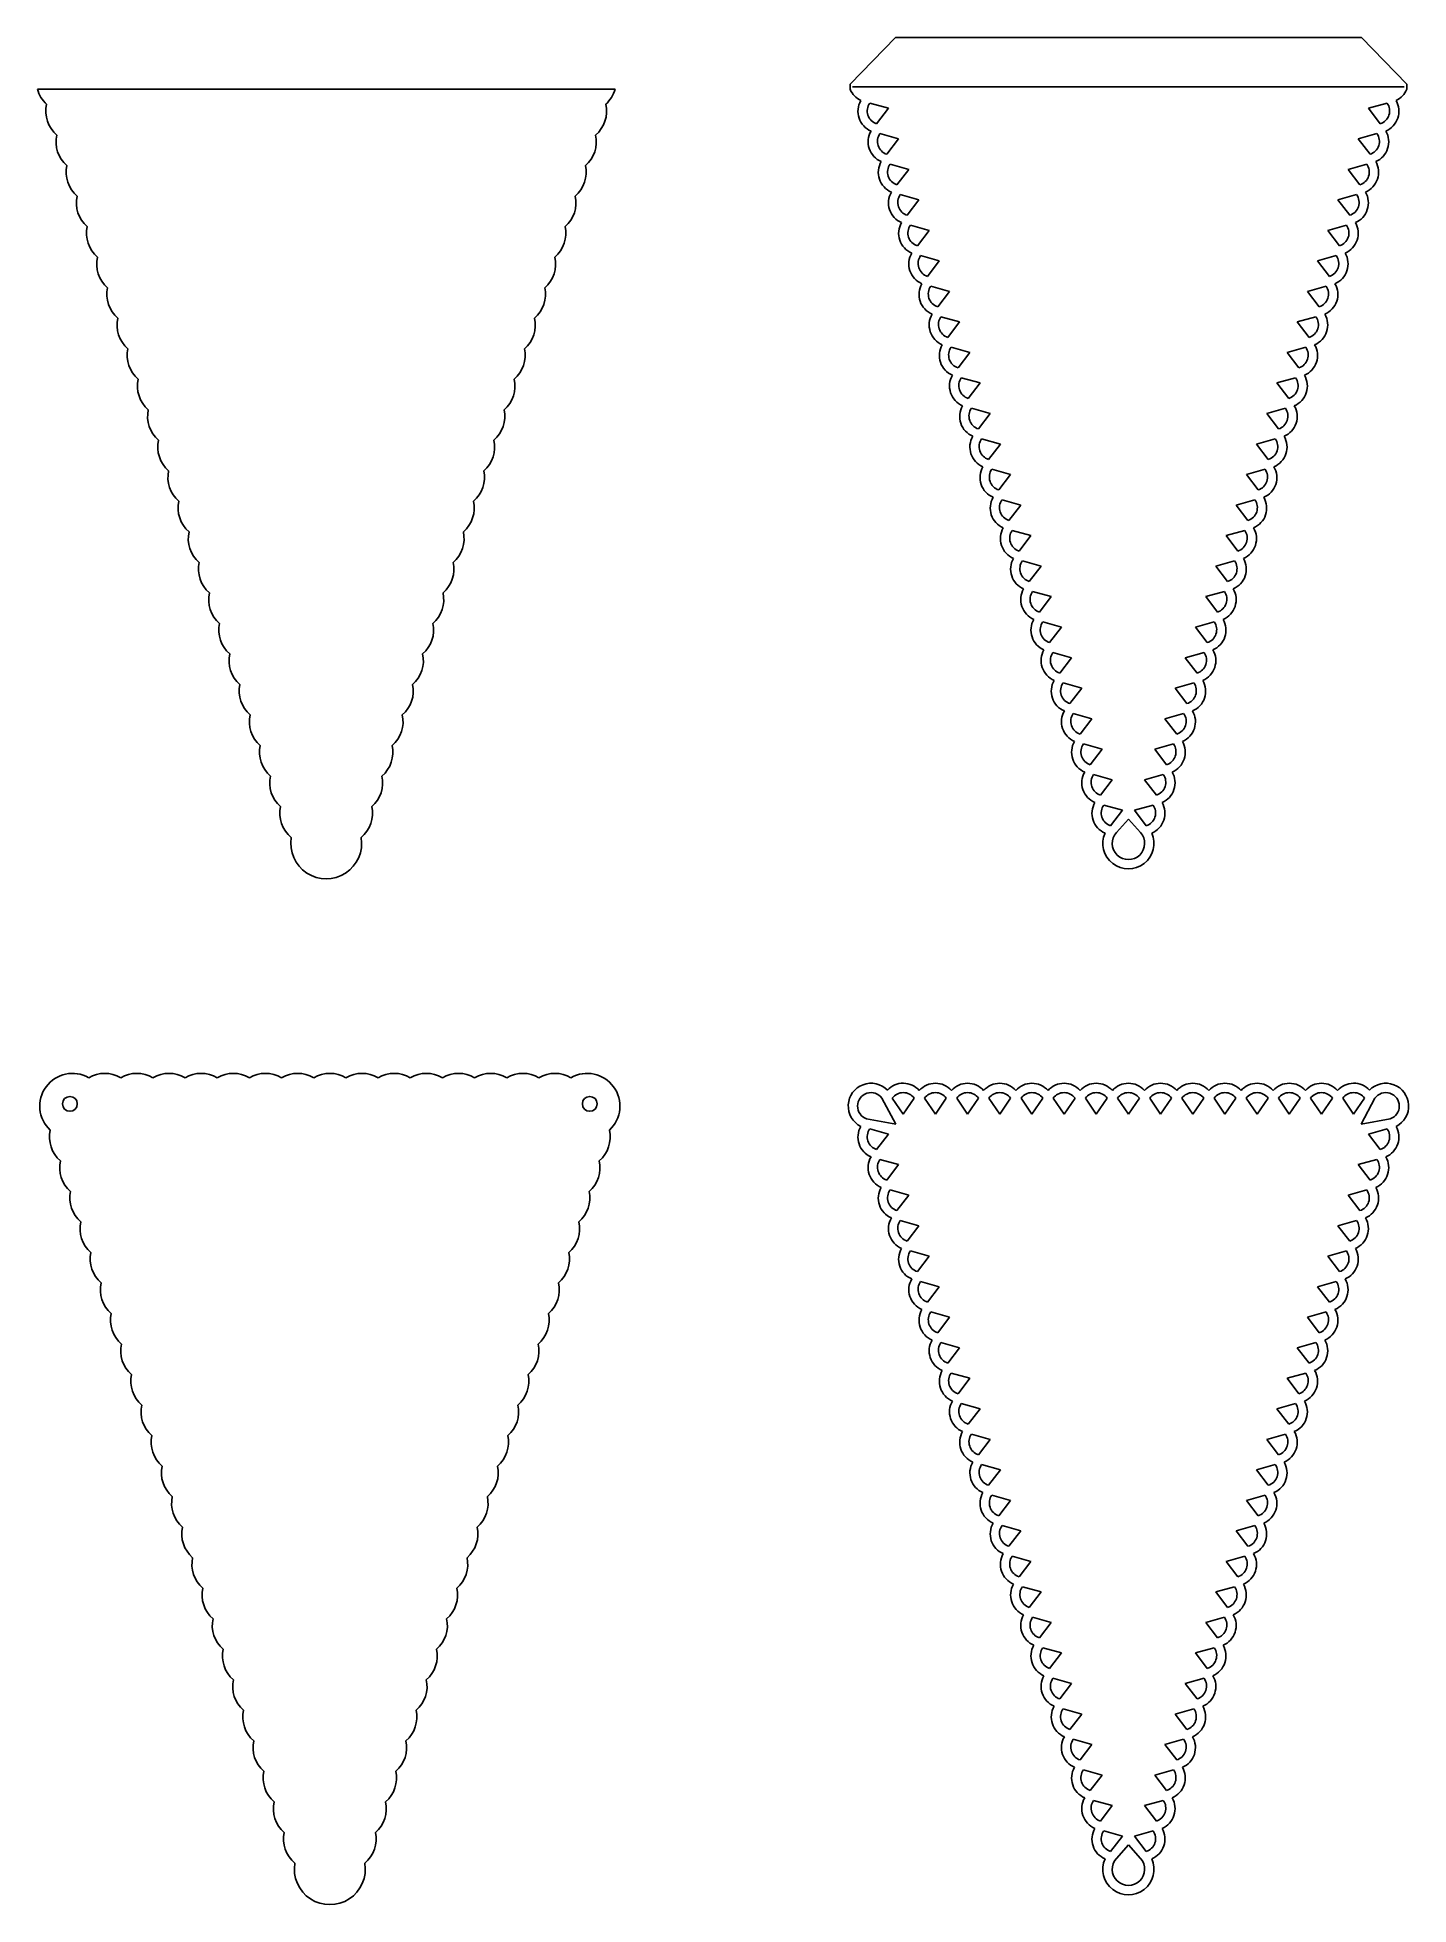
# Model space of a CAD drawing. Extents: x -226 to 52, y 632 to 1010.
import ezdxf

# ---------------------------------------------------------------- set-up
doc = ezdxf.new("R2010")
doc.units = 0
doc.layers.get('0').update_dxf_attribs({"linetype": 'CONTINUOUS'})

msp = doc.modelspace()

# ---------------------------------------------------------------- linework, layer by layer
for p, q in [((-51.724609, 1010.094184), (-60.904261, 1000.591538)), ((-51.724609, 1010.094184), (42.754364, 1010.094184)), ((42.754364, 1010.094184), (51.934015, 1000.591538)), ((-225.655937, 999.594184), (-108.558115, 999.594184)), ((-60.904261, 1000.591538), (-60.904261, 999.561791)), ((-60.406907, 1000.094184), (51.419439, 1000.094184)), ((51.934015, 1000.591538), (51.934015, 999.561791)), ((-56.924278, 996.77622), (-53.136924, 995.709435)), ((-55.526737, 992.583595), (-53.136924, 995.709435)), ((47.954031, 996.77622), (44.166677, 995.709436)), ((46.556489, 992.583596), (44.166677, 995.709436)), ((-54.861924, 990.589156), (-51.074569, 989.522372)), ((-53.464382, 986.396533), (-51.074569, 989.522372)), ((45.891676, 990.589157), (42.104322, 989.522373)), ((44.494135, 986.396534), (42.104322, 989.522373)), ((-52.799569, 984.402094), (-49.012215, 983.335309)), ((43.829322, 984.402094), (40.041968, 983.33531)), ((-51.402028, 980.209469), (-49.012215, 983.335309)), ((42.431781, 980.20947), (40.041968, 983.33531)), ((-50.737214, 978.215029), (-46.94986, 977.148245)), ((-49.339673, 974.022406), (-46.94986, 977.148245)), ((41.766967, 978.215029), (37.979613, 977.148245)), ((40.369426, 974.022407), (37.979613, 977.148245)), ((-48.674859, 972.027966), (-44.887505, 970.961182)), ((-47.277318, 967.835342), (-44.887505, 970.961182)), ((39.704612, 972.027966), (35.917258, 970.961182)), ((38.307071, 967.835342), (35.917258, 970.961182)), ((-46.612505, 965.840902), (-42.82515, 964.774118)), ((37.642258, 965.840902), (33.854903, 964.774118)), ((-45.214963, 961.648278), (-42.82515, 964.774118)), ((36.244716, 961.648278), (33.854903, 964.774118)), ((-44.55015, 959.653839), (-40.762796, 958.587055)), ((-43.152609, 955.461215), (-40.762796, 958.587055)), ((35.579903, 959.653839), (31.792549, 958.587055)), ((34.182362, 955.461215), (31.792549, 958.587055)), ((-42.487795, 953.466774), (-38.700441, 952.39999)), ((-41.090254, 949.274151), (-38.700441, 952.39999)), ((33.517548, 953.466775), (29.730194, 952.39999)), ((32.120007, 949.274151), (29.730194, 952.39999)), ((-40.425441, 947.279711), (-36.638086, 946.212927)), ((31.455194, 947.279712), (27.667839, 946.212928)), ((-39.027899, 943.087087), (-36.638086, 946.212927)), ((30.057652, 943.087087), (27.667839, 946.212928)), ((-38.363087, 941.092647), (-34.575732, 940.025864)), ((-36.965545, 936.900024), (-34.575732, 940.025864)), ((29.39284, 941.092648), (25.605485, 940.025865)), ((27.995299, 936.900024), (25.605485, 940.025865)), ((-36.300732, 934.905583), (-32.513377, 933.8388)), ((-34.90319, 930.712959), (-32.513377, 933.8388)), ((27.330485, 934.905584), (23.54313, 933.8388)), ((25.932944, 930.712959), (23.54313, 933.8388)), ((-34.238377, 928.71852), (-30.451022, 927.651737)), ((-32.840836, 924.525896), (-30.451022, 927.651737)), ((25.268131, 928.718521), (21.480775, 927.651737)), ((23.870589, 924.525896), (21.480775, 927.651737)), ((-32.176022, 922.531457), (-28.388667, 921.464673)), ((-30.778481, 918.338832), (-28.388667, 921.464673)), ((23.205776, 922.531457), (19.418421, 921.464673)), ((21.808234, 918.338833), (19.418421, 921.464673)), ((-30.113667, 916.344392), (-26.326312, 915.277609)), ((21.143421, 916.344392), (17.356066, 915.277609)), ((-28.716126, 912.151769), (-26.326312, 915.277609)), ((19.74588, 912.15177), (17.356066, 915.277609)), ((-28.051313, 910.157329), (-24.263958, 909.090545)), ((-26.653771, 905.964705), (-24.263958, 909.090545)), ((19.081066, 910.157329), (15.293711, 909.090545)), ((17.683525, 905.964705), (15.293711, 909.090545)), ((-25.988958, 903.970265), (-22.201603, 902.903482)), ((-24.591417, 899.777642), (-22.201603, 902.903482)), ((17.018712, 903.970265), (13.231357, 902.903482)), ((15.62117, 899.777642), (13.231357, 902.903482)), ((-23.926604, 897.783202), (-20.139248, 896.716418)), ((14.956357, 897.783202), (11.169002, 896.716418)), ((-22.529062, 893.590578), (-20.139248, 896.716418)), ((13.558816, 893.590578), (11.169002, 896.716418)), ((-21.864248, 891.596137), (-18.076893, 890.529353)), ((-20.466707, 887.403515), (-18.076893, 890.529353)), ((12.894002, 891.596137), (9.106647, 890.529354)), ((11.496461, 887.403515), (9.106647, 890.529354)), ((-19.801894, 885.409074), (-16.014539, 884.342291)), ((-18.404352, 881.21645), (-16.014539, 884.342291)), ((10.831648, 885.409075), (7.044292, 884.342291)), ((9.434106, 881.21645), (7.044292, 884.342291)), ((-17.739539, 879.222011), (-13.952184, 878.155228)), ((8.769293, 879.222011), (4.981938, 878.155228)), ((-16.341998, 875.029387), (-13.952184, 878.155228)), ((7.371752, 875.029387), (4.981938, 878.155228)), ((-15.677184, 873.034947), (-11.889829, 871.968163)), ((-14.279643, 868.842323), (-11.889829, 871.968163)), ((6.706938, 873.034947), (2.919583, 871.968163)), ((5.309397, 868.842324), (2.919583, 871.968163)), ((-13.614829, 866.847883), (-9.827474, 865.781099)), ((4.644583, 866.847883), (0.857228, 865.781099)), ((-12.217288, 862.65526), (-9.827474, 865.781099)), ((3.247042, 862.65526), (0.857228, 865.781099)), ((-11.552475, 860.66082), (-7.76512, 859.594036)), ((-10.154934, 856.468197), (-7.76512, 859.594036)), ((2.582229, 860.66082), (-1.205126, 859.594036)), ((1.184688, 856.468198), (-1.205126, 859.594036)), ((-9.49012, 854.473757), (-5.702765, 853.406973)), ((-8.092579, 850.281133), (-5.702765, 853.406973)), ((0.519874, 854.473757), (-3.267481, 853.406973)), ((-0.877667, 850.281133), (-3.267481, 853.406973)), ((-4.485123, 851.625596), (-6.933459, 848.897018)), ((-4.485123, 851.625596), (-2.036787, 848.897018)), ((-54.449321, 795.063071), (-51.637106, 789.785119)), ((-52.346994, 795.063071), (-50.137287, 791.807418)), ((-47.927582, 795.063071), (-50.137287, 791.807418)), ((-45.825257, 795.063071), (-43.61555, 791.807418)), ((-41.405843, 795.063071), (-43.61555, 791.807418)), ((-39.303519, 795.063071), (-37.093812, 791.807418)), ((-34.884105, 795.063071), (-37.093812, 791.807418)), ((-32.781782, 795.063071), (-30.572075, 791.807418)), ((-28.362368, 795.063071), (-30.572075, 791.807418)), ((-26.260043, 795.063071), (-24.050336, 791.807418)), ((-21.84063, 795.063071), (-24.050336, 791.807418)), ((-19.738306, 795.063071), (-17.528599, 791.807418)), ((-15.318892, 795.063071), (-17.528599, 791.807418)), ((-13.216568, 795.063072), (-11.006862, 791.807418)), ((-8.797155, 795.063072), (-11.006862, 791.807418)), ((-6.69483, 795.063072), (-4.485123, 791.807418)), ((-2.275416, 795.063072), (-4.485123, 791.807418)), ((-0.173093, 795.063072), (2.036614, 791.807418)), ((4.246321, 795.063072), (2.036614, 791.807418)), ((6.348645, 795.063072), (8.558352, 791.807418)), ((10.768059, 795.063072), (8.558352, 791.807418)), ((12.870384, 795.063072), (15.08009, 791.807418)), ((17.289796, 795.063072), (15.08009, 791.807418)), ((19.392121, 795.063072), (21.601828, 791.807418)), ((23.811535, 795.063072), (21.601828, 791.807418)), ((25.913859, 795.063072), (28.123565, 791.807418)), ((30.333272, 795.063072), (28.123565, 791.807418)), ((32.435596, 795.063072), (34.645303, 791.807418)), ((36.85501, 795.063072), (34.645303, 791.807418)), ((38.957335, 795.063072), (41.167042, 791.807418)), ((43.376747, 795.063072), (41.167042, 791.807418)), ((45.479073, 795.063072), (42.666859, 789.785119)), ((-51.637106, 789.785119), (-57.556121, 790.867166)), ((-56.924278, 788.829604), (-53.136924, 787.76282)), ((-55.526737, 784.63698), (-53.136924, 787.76282)), ((42.666859, 789.785119), (48.585874, 790.867166)), ((47.954031, 788.829605), (44.166677, 787.76282)), ((46.556489, 784.63698), (44.166677, 787.76282)), ((-54.861924, 782.642541), (-51.074569, 781.575757)), ((-53.464382, 778.449918), (-51.074569, 781.575757)), ((45.891676, 782.642541), (42.104322, 781.575757)), ((44.494135, 778.449918), (42.104322, 781.575757)), ((-52.799569, 776.455478), (-49.012215, 775.388694)), ((43.829322, 776.455479), (40.041968, 775.388694)), ((-51.402028, 772.262854), (-49.012215, 775.388694)), ((42.431781, 772.262854), (40.041968, 775.388694)), ((-50.737214, 770.268413), (-46.94986, 769.201629)), ((-49.339673, 766.075791), (-46.94986, 769.201629)), ((41.766967, 770.268414), (37.979613, 769.20163)), ((40.369426, 766.075791), (37.979613, 769.20163)), ((-48.674859, 764.08135), (-44.887505, 763.014566)), ((-47.277318, 759.888726), (-44.887505, 763.014566)), ((39.704612, 764.081351), (35.917258, 763.014567)), ((38.307071, 759.888727), (35.917258, 763.014567)), ((-46.612505, 757.894287), (-42.82515, 756.827502)), ((37.642258, 757.894287), (33.854903, 756.827503)), ((-45.214963, 753.701662), (-42.82515, 756.827502)), ((36.244716, 753.701663), (33.854903, 756.827503)), ((-44.55015, 751.707224), (-40.762796, 750.64044)), ((-43.152609, 747.514599), (-40.762796, 750.64044)), ((35.579903, 751.707224), (31.792549, 750.64044)), ((34.182362, 747.5146), (31.792549, 750.64044)), ((-42.487795, 745.520159), (-38.700441, 744.453375)), ((-41.090254, 741.327536), (-38.700441, 744.453375)), ((33.517548, 745.520159), (29.730194, 744.453375)), ((32.120007, 741.327536), (29.730194, 744.453375)), ((-40.425441, 739.333096), (-36.638086, 738.266312)), ((-39.027899, 735.140472), (-36.638086, 738.266312)), ((31.455194, 739.333096), (27.667839, 738.266312)), ((30.057652, 735.140472), (27.667839, 738.266312)), ((-38.363087, 733.146032), (-34.575732, 732.079249)), ((-36.965545, 728.953409), (-34.575732, 732.079249)), ((29.39284, 733.146032), (25.605485, 732.079249)), ((27.995299, 728.953409), (25.605485, 732.079249)), ((-36.300732, 726.958968), (-32.513377, 725.892184)), ((27.330485, 726.958968), (23.54313, 725.892184)), ((-34.90319, 722.766344), (-32.513377, 725.892184)), ((25.932944, 722.766344), (23.54313, 725.892184)), ((-34.238377, 720.771905), (-30.451022, 719.705121)), ((-32.840836, 716.579281), (-30.451022, 719.705121)), ((25.268131, 720.771905), (21.480775, 719.705121)), ((23.870589, 716.579281), (21.480775, 719.705121)), ((-32.176022, 714.584841), (-28.388667, 713.518057)), ((-30.778481, 710.392217), (-28.388667, 713.518057)), ((23.205776, 714.584841), (19.418421, 713.518058)), ((21.808234, 710.392217), (19.418421, 713.518058)), ((-30.113667, 708.397776), (-26.326312, 707.330994)), ((21.143421, 708.397777), (17.356066, 707.330994)), ((-28.716126, 704.205154), (-26.326312, 707.330994)), ((19.74588, 704.205154), (17.356066, 707.330994)), ((-28.051313, 702.210713), (-24.263958, 701.14393)), ((-26.653771, 698.018089), (-24.263958, 701.14393)), ((19.081066, 702.210714), (15.293711, 701.14393)), ((17.683525, 698.018089), (15.293711, 701.14393)), ((-25.988958, 696.02365), (-22.201603, 694.956867)), ((-24.591417, 691.831026), (-22.201603, 694.956867)), ((17.018712, 696.02365), (13.231357, 694.956867)), ((15.62117, 691.831027), (13.231357, 694.956867)), ((-23.926604, 689.836587), (-20.139248, 688.769803)), ((14.956357, 689.836587), (11.169002, 688.769803)), ((-22.529062, 685.643963), (-20.139248, 688.769803)), ((13.558816, 685.643963), (11.169002, 688.769803)), ((-21.864248, 683.649522), (-18.076893, 682.582738)), ((-20.466707, 679.4569), (-18.076893, 682.582738)), ((12.894002, 683.649522), (9.106647, 682.582738)), ((11.496461, 679.4569), (9.106647, 682.582738)), ((-19.801894, 677.462459), (-16.014539, 676.395675)), ((-18.404352, 673.269835), (-16.014539, 676.395675)), ((10.831648, 677.462459), (7.044292, 676.395675)), ((9.434106, 673.269835), (7.044292, 676.395675)), ((-17.739539, 671.275395), (-13.952184, 670.208612)), ((-16.341998, 667.082772), (-13.952184, 670.208612)), ((8.769293, 671.275395), (4.981938, 670.208612)), ((7.371752, 667.082772), (4.981938, 670.208612)), ((-15.677184, 665.088331), (-11.889829, 664.021547)), ((-14.279643, 660.895708), (-11.889829, 664.021547)), ((6.706938, 665.088331), (2.919583, 664.021548)), ((5.309397, 660.895708), (2.919583, 664.021548)), ((-13.614829, 658.901267), (-9.827474, 657.834484)), ((4.644583, 658.901268), (0.857228, 657.834484)), ((-12.217288, 654.708644), (-9.827474, 657.834484)), ((3.247042, 654.708644), (0.857228, 657.834484)), ((-11.552475, 652.714204), (-7.76512, 651.647421)), ((-10.154934, 648.521582), (-7.76512, 651.647421)), ((2.582229, 652.714204), (-1.205126, 651.647421)), ((1.184688, 648.521582), (-1.205126, 651.647421)), ((-9.49012, 646.527141), (-5.702765, 645.460358)), ((-8.092579, 642.334517), (-5.702765, 645.460358)), ((-4.485123, 643.67898), (-6.933459, 640.950403)), ((-4.485123, 643.67898), (-2.036787, 640.950402)), ((0.519874, 646.527141), (-3.267481, 645.460358)), ((-0.877667, 642.334517), (-3.267481, 645.460358))]:
    msp.add_line(p, q)
for centre in [(-219.059016, 793.899164), (-113.675043, 793.899164)]:
    msp.add_circle(centre, 1.5)
for centre, radius, start, end in [((-219.28093, 1001.397687), 6.625205, 195.796319, 227.312324), ((-114.933122, 1001.397687), 6.625205, 312.687676, 344.203681), ((-56.659027, 1001.397687), 4.625205, 203.386577, 243.309544), ((47.68878, 1001.397687), 4.625205, 296.690456, 336.613464), ((-217.58522, 995.100637), 6.350054, 167.012298, 229.333414), ((-116.628832, 995.100637), 6.350054, 310.666586, 12.987702), ((-54.963318, 995.100637), 4.350054, 150.157281, 246.992047), ((-54.69623, 995.189667), 2.735205, 144.546024, 252.323878), ((45.725983, 995.189667), 2.735205, 287.676123, 35.453977), ((45.99307, 995.100638), 4.350054, 293.007954, 29.842719), ((-215.522866, 988.913574), 6.350054, 167.536487, 229.333413), ((-118.691186, 988.913574), 6.350054, 310.666587, 12.463513), ((-52.900963, 988.913574), 4.350054, 149.877855, 246.992047), ((-52.633875, 989.002604), 2.735205, 144.546024, 252.323878), ((43.663628, 989.002604), 2.735205, 287.676123, 35.453977), ((43.930716, 988.913575), 4.350054, 293.007954, 30.122146), ((-50.838608, 982.726511), 4.350054, 149.877855, 246.992047), ((-50.571521, 982.815541), 2.735205, 144.546024, 252.323878), ((41.601274, 982.815541), 2.735205, 287.676123, 35.453977), ((41.868361, 982.726512), 4.350054, 293.007954, 30.122146), ((-213.460511, 982.726511), 6.350054, 167.536487, 229.333413), ((-120.753541, 982.726511), 6.350054, 310.666587, 12.463513), ((-211.398157, 976.539448), 6.350054, 167.536487, 229.333413), ((-122.815895, 976.539448), 6.350054, 310.666587, 12.463513), ((-48.776253, 976.539447), 4.350054, 149.877855, 246.992047), ((-48.509166, 976.628476), 2.735205, 144.546024, 252.323878), ((39.538919, 976.628476), 2.735205, 287.676123, 35.453977), ((39.806006, 976.539447), 4.350054, 293.007954, 30.122146), ((-209.335802, 970.352385), 6.350054, 167.536487, 229.333413), ((-124.87825, 970.352385), 6.350054, 310.666587, 12.463513), ((-46.713899, 970.352384), 4.350054, 149.877855, 246.992047), ((-46.446811, 970.441413), 2.735205, 144.546024, 252.323878), ((37.476564, 970.441413), 2.735205, 287.676123, 35.453977), ((37.743652, 970.352384), 4.350054, 293.007954, 30.122146), ((-207.273448, 964.165322), 6.350054, 167.536487, 229.333413), ((-126.940604, 964.165322), 6.350054, 310.666587, 12.463513), ((-44.651544, 964.16532), 4.350054, 149.877855, 246.992047), ((-44.384456, 964.254349), 2.735205, 144.546024, 252.323878), ((35.41421, 964.254349), 2.735205, 287.676123, 35.453977), ((35.681297, 964.16532), 4.350054, 293.007954, 30.122146), ((-205.211093, 957.978259), 6.350054, 167.536487, 229.333413), ((-129.002959, 957.978259), 6.350054, 310.666587, 12.463513), ((-42.589189, 957.978257), 4.350054, 149.877855, 246.992047), ((-42.322102, 958.067286), 2.735205, 144.546024, 252.323878), ((33.351855, 958.067287), 2.735205, 287.676123, 35.453977), ((33.618943, 957.978257), 4.350054, 293.007954, 30.122146), ((-40.526834, 951.791192), 4.350054, 149.877855, 246.992047), ((31.556588, 951.791193), 4.350054, 293.007954, 30.122146), ((-203.148739, 951.791196), 6.350054, 167.536487, 229.333413), ((-131.065313, 951.791196), 6.350054, 310.666587, 12.463513), ((-40.259747, 951.880221), 2.735205, 144.546024, 252.323878), ((31.2895, 951.880222), 2.735205, 287.676123, 35.453977), ((-201.086384, 945.604133), 6.350054, 167.536487, 229.333413), ((-133.127667, 945.604133), 6.350054, 310.666587, 12.463513), ((-38.46448, 945.604129), 4.350054, 149.877855, 246.992047), ((-38.197392, 945.693158), 2.735205, 144.546024, 252.323878), ((29.227146, 945.693159), 2.735205, 287.676123, 35.453977), ((29.494233, 945.60413), 4.350054, 293.007954, 30.122146), ((-199.02403, 939.41707), 6.350054, 167.536487, 229.333413), ((-135.190022, 939.41707), 6.350054, 310.666587, 12.463513), ((-36.402126, 939.417066), 4.350054, 149.877855, 246.992047), ((-36.135038, 939.506096), 2.735205, 144.546024, 252.323878), ((27.164791, 939.506096), 2.735205, 287.676123, 35.453977), ((27.43188, 939.417066), 4.350054, 293.007954, 30.122146), ((-34.339771, 933.230001), 4.350054, 149.877855, 246.992047), ((25.369525, 933.230002), 4.350054, 293.007954, 30.122146), ((-196.961675, 933.230007), 6.350054, 167.536487, 229.333413), ((-137.252376, 933.230007), 6.350054, 310.666587, 12.463513), ((-34.072683, 933.319031), 2.735205, 144.546024, 252.323878), ((25.102436, 933.319031), 2.735205, 287.676123, 35.453977), ((-194.899321, 927.042944), 6.350054, 167.536487, 229.333413), ((-139.314731, 927.042944), 6.350054, 310.666587, 12.463513), ((-32.277417, 927.042938), 4.350054, 149.877855, 246.992047), ((-32.010328, 927.131968), 2.735205, 144.546024, 252.323878), ((23.040082, 927.131968), 2.735205, 287.676123, 35.453977), ((23.30717, 927.042939), 4.350054, 293.007954, 30.122146), ((-192.836966, 920.855881), 6.350054, 167.536487, 229.333413), ((-141.377085, 920.855881), 6.350054, 310.666587, 12.463513), ((-30.215062, 920.855874), 4.350054, 149.877855, 246.992047), ((-29.947973, 920.944904), 2.735205, 144.546024, 252.323878), ((20.977727, 920.944904), 2.735205, 287.676123, 35.453977), ((21.244815, 920.855875), 4.350054, 293.007954, 30.122146), ((-190.774612, 914.668818), 6.350054, 167.536487, 229.333413), ((-143.43944, 914.668818), 6.350054, 310.666587, 12.463513), ((-28.152707, 914.668811), 4.350054, 149.877855, 246.992047), ((-27.885618, 914.75784), 2.735205, 144.546024, 252.323878), ((18.915372, 914.75784), 2.735205, 287.676123, 35.453977), ((19.182461, 914.668811), 4.350054, 293.007954, 30.122146), ((-188.712258, 908.481755), 6.350054, 167.536487, 229.333413), ((-145.501794, 908.481755), 6.350054, 310.666587, 12.463513), ((-26.090352, 908.481747), 4.350054, 149.877855, 246.992047), ((-25.823264, 908.570776), 2.735205, 144.546024, 252.323878), ((16.853017, 908.570776), 2.735205, 287.676123, 35.453977), ((17.120106, 908.481747), 4.350054, 293.007954, 30.122146), ((-186.649903, 902.294692), 6.350054, 167.536487, 229.333413), ((-147.564149, 902.294692), 6.350054, 310.666587, 12.463513), ((-24.027998, 902.294684), 4.350054, 149.877855, 246.992047), ((-23.760909, 902.383713), 2.735205, 144.546024, 252.323878), ((14.790663, 902.383714), 2.735205, 287.676123, 35.453977), ((15.057751, 902.294684), 4.350054, 293.007954, 30.122146), ((-184.587549, 896.107629), 6.350054, 167.536487, 229.333413), ((-149.626503, 896.107629), 6.350054, 310.666587, 12.463513), ((-21.965643, 896.10762), 4.350054, 149.877855, 246.992047), ((-21.698554, 896.19665), 2.735205, 144.546024, 252.323878), ((12.728308, 896.19665), 2.735205, 287.676123, 35.453977), ((12.995397, 896.10762), 4.350054, 293.007954, 30.122146), ((-182.525194, 889.920566), 6.350054, 167.536487, 229.333413), ((-151.688858, 889.920566), 6.350054, 310.666587, 12.463513), ((-19.903288, 889.920555), 4.350054, 149.877855, 246.992047), ((-19.636199, 890.009585), 2.735205, 144.546024, 252.323878), ((10.665953, 890.009585), 2.735205, 287.676123, 35.453977), ((10.933041, 889.920555), 4.350054, 293.007954, 30.122146), ((-17.840933, 883.733492), 4.350054, 149.877855, 246.992047), ((8.870687, 883.733492), 4.350054, 293.007954, 30.122146), ((-180.46284, 883.733503), 6.350054, 167.536487, 229.333413), ((-153.751212, 883.733503), 6.350054, 310.666587, 12.463513), ((-17.573845, 883.822522), 2.735205, 144.546024, 252.323878), ((8.603599, 883.822522), 2.735205, 287.676123, 35.453977), ((-178.400485, 877.54644), 6.350054, 167.536487, 229.333413), ((-155.813567, 877.54644), 6.350054, 310.666587, 12.463513), ((-15.778579, 877.546429), 4.350054, 149.877855, 246.992047), ((-15.51149, 877.635459), 2.735205, 144.546024, 252.323878), ((6.541244, 877.635459), 2.735205, 287.676123, 35.453977), ((6.808333, 877.54643), 4.350054, 293.007954, 30.122146), ((-176.338131, 871.359377), 6.350054, 167.536487, 229.333413), ((-157.875921, 871.359377), 6.350054, 310.666587, 12.463513), ((-13.716224, 871.359365), 4.350054, 149.877855, 246.992047), ((-13.449135, 871.448394), 2.735205, 144.546024, 252.323878), ((4.478889, 871.448394), 2.735205, 287.676123, 35.453977), ((4.745977, 871.359365), 4.350054, 293.007954, 30.122146), ((-11.653869, 865.172301), 4.350054, 149.877855, 246.992047), ((-11.38678, 865.26133), 2.735205, 144.546024, 252.323878), ((2.416534, 865.26133), 2.735205, 287.676123, 35.453977), ((2.683623, 865.172301), 4.350054, 293.007954, 30.122146), ((-174.275776, 865.172314), 6.350054, 167.536487, 229.333413), ((-159.938276, 865.172314), 6.350054, 310.666587, 12.463513), ((-172.213422, 858.985251), 6.350054, 167.536487, 229.333413), ((-162.00063, 858.985251), 6.350054, 310.666587, 12.463513), ((-9.591514, 858.985238), 4.350054, 149.877855, 246.992047), ((-9.324426, 859.074267), 2.735205, 144.546024, 252.323878), ((0.35418, 859.074267), 2.735205, 287.676123, 35.453977), ((0.621268, 858.985238), 4.350054, 293.007954, 30.122146), ((-170.151067, 852.798188), 6.350054, 167.536487, 230.478443), ((-164.062985, 852.798188), 6.350054, 309.521549, 12.463513), ((-7.52916, 852.798175), 4.350054, 149.877855, 246.992047), ((-7.262071, 852.887204), 2.735205, 144.546024, 252.323878), ((-1.708175, 852.887204), 2.735205, 287.676123, 35.453977), ((-1.441086, 852.798175), 4.350054, 293.007954, 30.122146), ((-167.107026, 846.700141), 7.185871, 170.389236, 9.61076), ((-4.485123, 846.700141), 5.185871, 156.184416, 23.815579), ((-4.485123, 846.700141), 3.289471, 138.098557, 41.901431), ((-218.540933, 793.451071), 6.625205, 60.200792, 227.312324), ((-212.019193, 793.732606), 6.350054, 59.101537, 120.566718), ((-205.497456, 793.732606), 6.350054, 59.101532, 120.898463), ((-198.975718, 793.732606), 6.350054, 59.101537, 120.898468), ((-192.453981, 793.732606), 6.350054, 59.101527, 120.898463), ((-185.932243, 793.732605), 6.350054, 59.101532, 120.898463), ((-179.410505, 793.732605), 6.350054, 59.101537, 120.898468), ((-172.888768, 793.732605), 6.350054, 59.101527, 120.898463), ((-166.36703, 793.732605), 6.350054, 59.101532, 120.898463), ((-159.845292, 793.732605), 6.350054, 59.101537, 120.898468), ((-153.323555, 793.732605), 6.350054, 59.101527, 120.898463), ((-146.801817, 793.732604), 6.350054, 59.101532, 120.898463), ((-140.280079, 793.732604), 6.350054, 59.101537, 120.898468), ((-133.758342, 793.732604), 6.350054, 59.101527, 120.898463), ((-127.236602, 793.732606), 6.350054, 59.101537, 120.898468), ((-120.714865, 793.732606), 6.350054, 59.433282, 120.898463), ((-114.193125, 793.451071), 6.625205, 312.687676, 119.799208), ((-56.659027, 793.451071), 4.625205, 44.177299, 243.309544), ((-56.659027, 793.451071), 2.735205, 36.111074, 250.853745), ((-50.137287, 793.732606), 4.350054, 41.442904, 137.449462), ((-50.137287, 793.451071), 2.735205, 36.111073, 143.888927), ((-43.61555, 793.732606), 4.350054, 41.442904, 138.557096), ((-43.61555, 793.451071), 2.735205, 36.111073, 143.888927), ((-37.093812, 793.732606), 4.350054, 41.442904, 138.557096), ((-37.093812, 793.451071), 2.735205, 36.111073, 143.888927), ((-30.572075, 793.732606), 4.350054, 41.442904, 138.557096), ((-30.572075, 793.451071), 2.735205, 36.111073, 143.888927), ((-24.050336, 793.732606), 4.350054, 41.442904, 138.557096), ((-24.050336, 793.451071), 2.735205, 36.111073, 143.888927), ((-17.528599, 793.732606), 4.350054, 41.442904, 138.557096), ((-17.528599, 793.451071), 2.735205, 36.111073, 143.888927), ((-11.006862, 793.732607), 4.350054, 41.442904, 138.557096), ((-11.006862, 793.451071), 2.735205, 36.111073, 143.888927), ((-4.485123, 793.732607), 4.350054, 41.442904, 138.557096), ((-4.485123, 793.451071), 2.735205, 36.111073, 143.888927), ((2.036614, 793.732607), 4.350054, 41.442904, 138.557096), ((2.036614, 793.451071), 2.735205, 36.111073, 143.888927), ((8.558352, 793.732607), 4.350054, 41.442904, 138.557096), ((8.558352, 793.451071), 2.735205, 36.111073, 143.888927), ((15.08009, 793.732607), 4.350054, 41.442904, 138.557096), ((15.08009, 793.451071), 2.735205, 36.111073, 143.888927), ((21.601828, 793.732607), 4.350054, 41.442904, 138.557096), ((21.601828, 793.451071), 2.735205, 36.111073, 143.888927), ((28.123565, 793.732607), 4.350054, 41.442904, 138.557096), ((28.123565, 793.451071), 2.735205, 36.111073, 143.888927), ((34.645303, 793.732607), 4.350054, 41.442904, 138.557096), ((34.645303, 793.451071), 2.735205, 36.111073, 143.888927), ((41.167042, 793.732607), 4.350054, 42.550553, 138.557096), ((41.167042, 793.451071), 2.735205, 36.111073, 143.888927), ((47.68878, 793.451072), 4.625205, 296.690456, 135.822702), ((47.68878, 793.451072), 2.735205, 289.146255, 143.888927), ((-216.845223, 787.154022), 6.350054, 167.012298, 229.333414), ((-115.888834, 787.154022), 6.350054, 310.666586, 12.987702), ((-54.963318, 787.154022), 4.350054, 150.157281, 246.992047), ((-54.69623, 787.243051), 2.735205, 144.546024, 252.323878), ((45.725983, 787.243052), 2.735205, 287.676123, 35.453977), ((45.99307, 787.154022), 4.350054, 293.007954, 29.842719), ((-214.782868, 780.966959), 6.350054, 167.536487, 229.333413), ((-117.951189, 780.966959), 6.350054, 310.666587, 12.463513), ((-52.900963, 780.966959), 4.350054, 149.877855, 246.992047), ((-52.633875, 781.055988), 2.735205, 144.546024, 252.323878), ((43.663628, 781.055989), 2.735205, 287.676123, 35.453977), ((43.930716, 780.966959), 4.350054, 293.007954, 30.122146), ((-212.720514, 774.779896), 6.350054, 167.536487, 229.333413), ((-120.013543, 774.779896), 6.350054, 310.666587, 12.463513), ((-50.838608, 774.779896), 4.350054, 149.877855, 246.992047), ((-50.571521, 774.868925), 2.735205, 144.546024, 252.323878), ((41.601274, 774.868926), 2.735205, 287.676123, 35.453977), ((41.868361, 774.779896), 4.350054, 293.007954, 30.122146), ((-210.658159, 768.592833), 6.350054, 167.536487, 229.333413), ((-122.075898, 768.592833), 6.350054, 310.666587, 12.463513), ((-48.776253, 768.592831), 4.350054, 149.877855, 246.992047), ((-48.509166, 768.68186), 2.735205, 144.546024, 252.323878), ((39.538919, 768.681861), 2.735205, 287.676123, 35.453977), ((39.806006, 768.592832), 4.350054, 293.007954, 30.122146), ((-208.595805, 762.40577), 6.350054, 167.536487, 229.333413), ((-124.138252, 762.40577), 6.350054, 310.666587, 12.463513), ((-46.713899, 762.405768), 4.350054, 149.877855, 246.992047), ((-46.446811, 762.494798), 2.735205, 144.546024, 252.323878), ((37.476564, 762.494798), 2.735205, 287.676123, 35.453977), ((37.743652, 762.405769), 4.350054, 293.007954, 30.122146), ((-206.533451, 756.218707), 6.350054, 167.536487, 229.333413), ((-126.200607, 756.218707), 6.350054, 310.666587, 12.463513), ((-44.651544, 756.218704), 4.350054, 149.877855, 246.992047), ((-44.384456, 756.307734), 2.735205, 144.546024, 252.323878), ((35.41421, 756.307734), 2.735205, 287.676123, 35.453977), ((35.681297, 756.218705), 4.350054, 293.007954, 30.122146), ((-204.471096, 750.031644), 6.350054, 167.536487, 229.333413), ((-128.262961, 750.031644), 6.350054, 310.666587, 12.463513), ((-42.589189, 750.031642), 4.350054, 149.877855, 246.992047), ((-42.322102, 750.120671), 2.735205, 144.546024, 252.323878), ((33.351855, 750.120671), 2.735205, 287.676123, 35.453977), ((33.618943, 750.031642), 4.350054, 293.007954, 30.122146), ((-40.526834, 743.844577), 4.350054, 149.877855, 246.992047), ((31.556588, 743.844577), 4.350054, 293.007954, 30.122146), ((-202.408742, 743.844581), 6.350054, 167.536487, 229.333413), ((-130.325316, 743.844581), 6.350054, 310.666587, 12.463513), ((-40.259747, 743.933606), 2.735205, 144.546024, 252.323878), ((31.2895, 743.933606), 2.735205, 287.676123, 35.453977), ((-200.346387, 737.657518), 6.350054, 167.536487, 229.333413), ((-132.38767, 737.657518), 6.350054, 310.666587, 12.463513), ((-38.46448, 737.657514), 4.350054, 149.877855, 246.992047), ((-38.197392, 737.746543), 2.735205, 144.546024, 252.323878), ((29.227146, 737.746543), 2.735205, 287.676123, 35.453977), ((29.494233, 737.657514), 4.350054, 293.007954, 30.122146), ((-198.284033, 731.470455), 6.350054, 167.536487, 229.333413), ((-134.450025, 731.470455), 6.350054, 310.666587, 12.463513), ((-36.402126, 731.470451), 4.350054, 149.877855, 246.992047), ((-36.135038, 731.55948), 2.735205, 144.546024, 252.323878), ((27.164791, 731.55948), 2.735205, 287.676123, 35.453977), ((27.43188, 731.470451), 4.350054, 293.007954, 30.122146), ((-34.339771, 725.283386), 4.350054, 149.877855, 246.992047), ((-34.072683, 725.372415), 2.735205, 144.546024, 252.323878), ((25.102436, 725.372416), 2.735205, 287.676123, 35.453977), ((25.369525, 725.283386), 4.350054, 293.007954, 30.122146), ((-196.221678, 725.283392), 6.350054, 167.536487, 229.333413), ((-136.512379, 725.283392), 6.350054, 310.666587, 12.463513), ((-194.159324, 719.096329), 6.350054, 167.536487, 229.333413), ((-138.574734, 719.096329), 6.350054, 310.666587, 12.463513), ((-32.277417, 719.096323), 4.350054, 149.877855, 246.992047), ((-32.010328, 719.185352), 2.735205, 144.546024, 252.323878), ((23.040082, 719.185353), 2.735205, 287.676123, 35.453977), ((23.30717, 719.096323), 4.350054, 293.007954, 30.122146), ((-192.096969, 712.909266), 6.350054, 167.536487, 229.333413), ((-140.637088, 712.909266), 6.350054, 310.666587, 12.463513), ((-30.215062, 712.909259), 4.350054, 149.877855, 246.992047), ((-29.947973, 712.998289), 2.735205, 144.546024, 252.323878), ((20.977727, 712.998289), 2.735205, 287.676123, 35.453977), ((21.244815, 712.909259), 4.350054, 293.007954, 30.122146), ((-190.034615, 706.722203), 6.350054, 167.536487, 229.333413), ((-142.699443, 706.722203), 6.350054, 310.666587, 12.463513), ((-28.152707, 706.722195), 4.350054, 149.877855, 246.992047), ((-27.885618, 706.811225), 2.735205, 144.546024, 252.323878), ((18.915372, 706.811225), 2.735205, 287.676123, 35.453977), ((19.182461, 706.722195), 4.350054, 293.007954, 30.122146), ((-187.97226, 700.53514), 6.350054, 167.536487, 229.333413), ((-144.761797, 700.53514), 6.350054, 310.666587, 12.463513), ((-26.090352, 700.535131), 4.350054, 149.877855, 246.992047), ((-25.823264, 700.624161), 2.735205, 144.546024, 252.323878), ((16.853017, 700.624161), 2.735205, 287.676123, 35.453977), ((17.120106, 700.535132), 4.350054, 293.007954, 30.122146), ((-24.027998, 694.348068), 4.350054, 149.877855, 246.992047), ((15.057751, 694.348069), 4.350054, 293.007954, 30.122146), ((-185.909906, 694.348077), 6.350054, 167.536487, 229.333413), ((-146.824151, 694.348077), 6.350054, 310.666587, 12.463513), ((-23.760909, 694.437098), 2.735205, 144.546024, 252.323878), ((14.790663, 694.437098), 2.735205, 287.676123, 35.453977), ((-183.847551, 688.161014), 6.350054, 167.536487, 229.333413), ((-148.886506, 688.161014), 6.350054, 310.666587, 12.463513), ((-21.965643, 688.161005), 4.350054, 149.877855, 246.992047), ((-21.698554, 688.250034), 2.735205, 144.546024, 252.323878), ((12.728308, 688.250034), 2.735205, 287.676123, 35.453977), ((12.995397, 688.161005), 4.350054, 293.007954, 30.122146), ((-181.785197, 681.973951), 6.350054, 167.536487, 229.333413), ((-150.94886, 681.973951), 6.350054, 310.666587, 12.463513), ((-19.903288, 681.97394), 4.350054, 149.877855, 246.992047), ((-19.636199, 682.062969), 2.735205, 144.546024, 252.323878), ((10.665953, 682.062969), 2.735205, 287.676123, 35.453977), ((10.933041, 681.97394), 4.350054, 293.007954, 30.122146), ((-17.840933, 675.786877), 4.350054, 149.877855, 246.992047), ((8.870687, 675.786877), 4.350054, 293.007954, 30.122146), ((-179.722842, 675.786888), 6.350054, 167.536487, 229.333413), ((-153.011215, 675.786888), 6.350054, 310.666587, 12.463513), ((-17.573845, 675.875906), 2.735205, 144.546024, 252.323878), ((8.603599, 675.875907), 2.735205, 287.676123, 35.453977), ((-177.660488, 669.599825), 6.350054, 167.536487, 229.333413), ((-155.073569, 669.599825), 6.350054, 310.666587, 12.463513), ((-15.778579, 669.599814), 4.350054, 149.877855, 246.992047), ((-15.51149, 669.688844), 2.735205, 144.546024, 252.323878), ((6.541244, 669.688844), 2.735205, 287.676123, 35.453977), ((6.808333, 669.599814), 4.350054, 293.007954, 30.122146), ((-175.598133, 663.412762), 6.350054, 167.536487, 229.333413), ((-157.135924, 663.412762), 6.350054, 310.666587, 12.463513), ((-13.716224, 663.412749), 4.350054, 149.877855, 246.992047), ((-13.449135, 663.501779), 2.735205, 144.546024, 252.323878), ((4.478889, 663.501779), 2.735205, 287.676123, 35.453977), ((4.745977, 663.412749), 4.350054, 293.007954, 30.122146), ((-11.653869, 657.225685), 4.350054, 149.877855, 246.992047), ((-11.38678, 657.314715), 2.735205, 144.546024, 252.323878), ((2.416534, 657.314715), 2.735205, 287.676123, 35.453977), ((2.683623, 657.225685), 4.350054, 293.007954, 30.122146), ((-173.535779, 657.225699), 6.350054, 167.536487, 229.333413), ((-159.198278, 657.225699), 6.350054, 310.666587, 12.463513), ((-171.473424, 651.038636), 6.350054, 167.536487, 229.333413), ((-161.260633, 651.038636), 6.350054, 310.666587, 12.463513), ((-9.591514, 651.038622), 4.350054, 149.877855, 246.992047), ((-9.324426, 651.127652), 2.735205, 144.546024, 252.323878), ((0.35418, 651.127652), 2.735205, 287.676123, 35.453977), ((0.621268, 651.038622), 4.350054, 293.007954, 30.122146), ((-169.41107, 644.851573), 6.350054, 167.536487, 230.478443), ((-163.322987, 644.851573), 6.350054, 309.521549, 12.463513), ((-7.52916, 644.851559), 4.350054, 149.877855, 246.992047), ((-7.262071, 644.940589), 2.735205, 144.546024, 252.323878), ((-1.708175, 644.940589), 2.735205, 287.676123, 35.453977), ((-1.441086, 644.851559), 4.350054, 293.007954, 30.122146), ((-166.367029, 638.753525), 7.185871, 170.389236, 9.61076), ((-4.485123, 638.753525), 5.185871, 156.184416, 23.815579), ((-4.485123, 638.753525), 3.289471, 138.098557, 41.901431)]:
    msp.add_arc(centre, radius, start, end)

doc.saveas('drawing.dxf')
